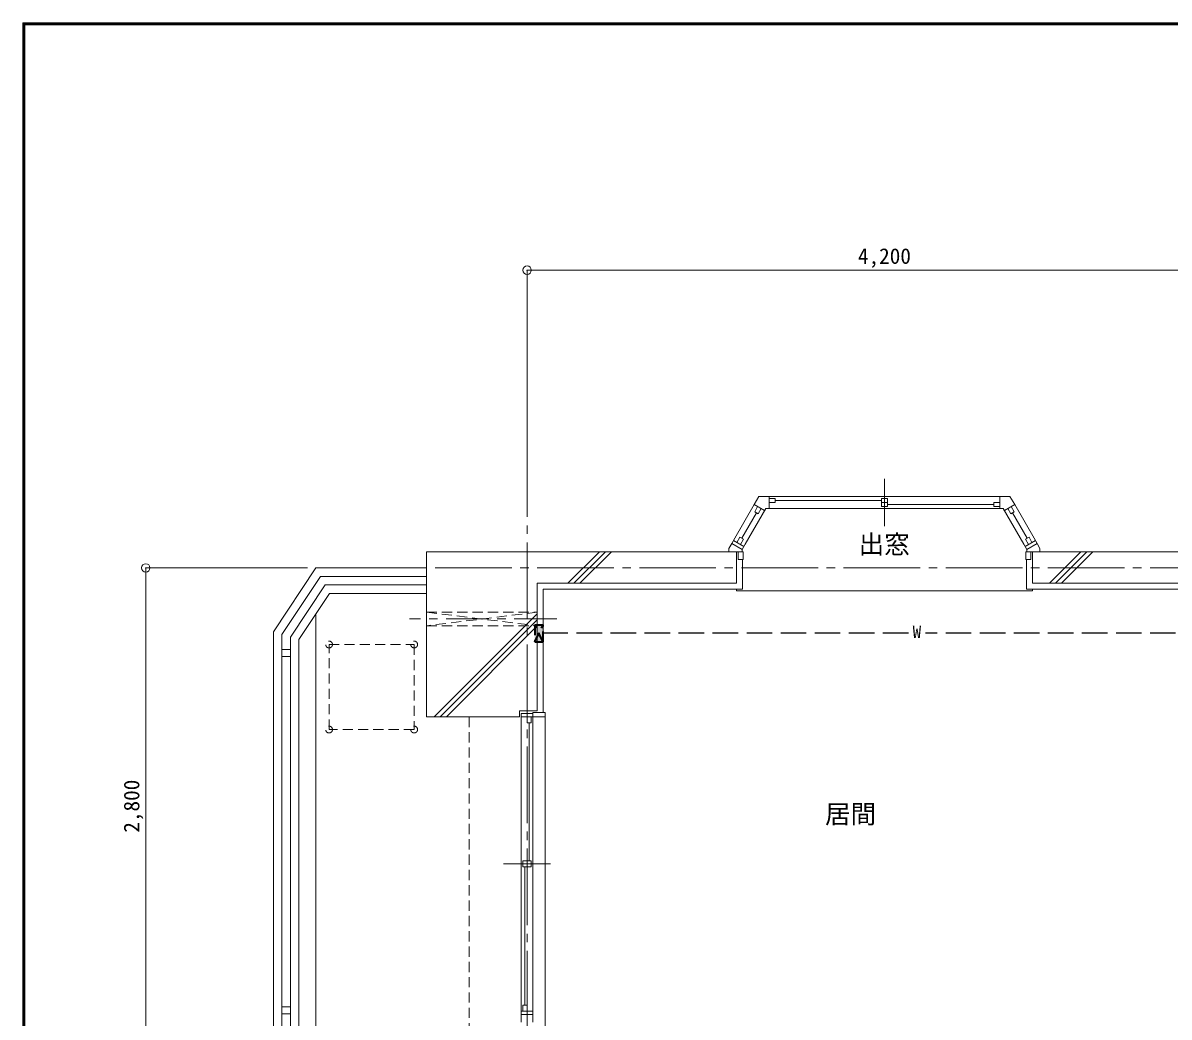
# Model space of a CAD drawing. Units: millimetres at full size, sheet at 1:50. Extents: x -9674 to 9699, y -6794 to 6791.
# Drawn here: x -9674 to -2941, y 948 to 6791 of the extents above; entities that cross this region are included whole.
import ezdxf
from ezdxf.enums import TextEntityAlignment as Align

# ---------------------------------------------------------------- set-up
doc = ezdxf.new("R2010")
doc.units = ezdxf.units.MM
doc.header["$LTSCALE"] = 50
doc.header["$PDMODE"] = 32
doc.header["$PDSIZE"] = 50
for name, pattern in [('CHAIN1', [8, 5, -1, 1, -1]), ('CHAIN2', [12, 9, -1, 1, -1]), ('DASHED1', [1.8, 1.2, -0.6]), ('DASHED3', [4, 3, -1])]:
    doc.linetypes.add(name, pattern=pattern)
for name, color, linetype, lineweight in [('0-0_図面枠', 7, 'Continuous', 9), ('1-0_芯', 134, 'CHAIN2', 9), ('1-1_躯体', 134, 'Continuous', 9), ('1-3_建具', 134, 'Continuous', 9), ('1-6_ﾊﾞﾙｺﾆｰ・階段', 134, 'Continuous', 9), ('1-7_その他', 134, 'DASHED1', 9), ('1-8_ハッチ', 134, 'Continuous', 9), ('1-A_文字', 134, 'Continuous', 9), ('1-B_寸法', 134, 'Continuous', 9), ('1-C_梁', 134, 'DASHED1', 9), ('2-2', 5, 'DASHED3', 25)]:
    doc.layers.add(name, color=color, linetype=linetype, lineweight=lineweight)
doc.styles.add('ＭＳ ゴシック', font='')
doc.styles.get('ＭＳ ゴシック').set_extended_font_data('MS Gothic')

msp = doc.modelspace()

# ---------------------------------------------------------------- linework, layer by layer
at = {"layer": '0-0_図面枠'}
for p, q in [((-9673.92, 6791.43), (-9673.92, -6793.93)), ((-9672.16, 6789.66), (-9672.16, -6792.16)), ((9697.16, 6789.66), (-9672.16, 6789.66)), ((-9670.4, 6787.9), (-9670.4, -6790.4)), ((9695.4, 6787.9), (-9670.4, 6787.9)), ((-9668.64, -6788.64), (-9668.64, 6786.14)), ((-9668.64, 6786.14), (9693.64, 6786.14)), ((-9666.87, 6784.38), (-9666.87, -6786.88)), ((9691.87, 6784.38), (-9666.87, 6784.38)), ((-9665.11, 6782.61), (-9665.11, -6785.11)), ((9690.11, 6782.61), (-9665.11, 6782.61)), ((-9663.35, 6780.85), (-9663.35, -6783.35)), ((9688.35, 6780.85), (-9663.35, 6780.85))]:
    msp.add_line(p, q, dxfattribs=at)
msp.add_lwpolyline([(9698.92, -6793.93), (9698.92, 6791.43), (-9673.92, 6791.43)], dxfattribs=at)
at = {"layer": '1-0_芯'}
for p, q in [((-6712.5, 4337.68), (-6712.5, -3842.32)), ((-8452.5, 3587.68), (8157.5, 3587.68))]:
    msp.add_line(p, q, dxfattribs=at)
at = {"layer": '1-1_躯体'}
for p, q in [((-7302.5, 3682.68), (-7302.5, 2712.68)), ((-7302.5, 3682.68), (-5482, 3682.68)), ((-5482, 3682.68), (-5482, 3497.68)), ((-3743, 3682.68), (-3743, 3497.68)), ((-3743, 3682.68), (-1477.5, 3682.68)), ((-6652.5, 3497.68), (-6652.5, 2747.68)), ((-6652.5, 3497.68), (-5482, 3497.68)), ((-3743, 3497.68), (-1512.5, 3497.68)), ((-7302.5, 2712.68), (-6757.5, 2712.68)), ((-6652.5, 2747.68), (-6757.5, 2747.68)), ((-6757.5, 2747.68), (-6757.5, 2712.68))]:
    msp.add_line(p, q, dxfattribs=at)
at = {"layer": '1-3_建具'}
for p, q in [((-4612.5, 4111.16), (-4612.5, 3834.21)), ((-5349.71, 4007.68), (-5377.42, 3959.69)), ((-5349.71, 4007.68), (-5274.3, 4007.68)), ((-5289.3, 3937.68), (-5289.3, 4007.68)), ((-5254.3, 3996.68), (-5289.3, 3996.68)), ((-5274.3, 4007.68), (-3950.7, 4007.68)), ((-5254.3, 3996.68), (-5254.3, 3972.68)), ((-4630, 3984.68), (-5254.3, 3984.68)), ((-4630, 3948.68), (-4630, 3996.68)), ((-4630, 3996.68), (-4595, 3996.68)), ((-3875.29, 4007.68), (-3950.7, 4007.68)), ((-3935.7, 3937.68), (-3935.7, 4007.68)), ((-3875.29, 4007.68), (-3847.58, 3959.69)), ((-5491.48, 3762.14), (-5377.42, 3959.69)), ((-5364.61, 3911.88), (-5451.17, 3761.96)), ((-5430.86, 3727.14), (-5309.3, 3937.68)), ((-5316.8, 3924.69), (-5377.42, 3959.69)), ((-5375, 3917.88), (-5357.5, 3948.19)), ((-5274.3, 3937.68), (-5309.3, 3937.68)), ((-5254.3, 3972.68), (-5289.3, 3972.68)), ((-5274.3, 3937.68), (-3950.7, 3937.68)), ((-4630, 3972.68), (-4595, 3972.68)), ((-4595, 3960.68), (-3970.7, 3960.68)), ((-3970.7, 3972.68), (-3970.7, 3948.68)), ((-3970.7, 3972.68), (-3935.7, 3972.68)), ((-3970.7, 3948.68), (-3935.7, 3948.68)), ((-3950.7, 3937.68), (-3915.7, 3937.68)), ((-3794.14, 3727.14), (-3915.7, 3937.68)), ((-3908.2, 3924.69), (-3847.58, 3959.69)), ((-3850, 3917.88), (-3867.5, 3948.19)), ((-3860.39, 3911.88), (-3773.83, 3761.96)), ((-3733.52, 3762.14), (-3847.58, 3959.69)), ((-5508.98, 3731.83), (-5491.48, 3762.14)), ((-5438.36, 3714.15), (-5498.98, 3749.15)), ((-5461.56, 3767.96), (-5479.06, 3737.65)), ((-5461.56, 3767.96), (-5440.78, 3755.96)), ((-5440.78, 3755.96), (-5458.28, 3725.65)), ((-5430.86, 3727.14), (-5448.36, 3696.83)), ((-3794.14, 3727.14), (-3776.64, 3696.83)), ((-3786.64, 3714.15), (-3726.02, 3749.15)), ((-3763.44, 3767.96), (-3784.22, 3755.96)), ((-3784.22, 3755.96), (-3766.72, 3725.65)), ((-3716.02, 3731.83), (-3776.64, 3696.83)), ((-3763.44, 3767.96), (-3745.94, 3737.65)), ((-3716.02, 3731.83), (-3733.52, 3762.14)), ((-5472.5, 3682.68), (-5442.5, 3682.68)), ((-5472.5, 3637.68), (-5472.5, 3682.68)), ((-5462.5, 3682.68), (-5447.5, 3682.68)), ((-3782.5, 3637.68), (-3782.5, 3682.68)), ((-3782.5, 3637.68), (-3752.5, 3637.68)), ((-3762.5, 3682.68), (-3777.5, 3682.68)), ((-3776.64, 3696.83), (-3776.64, 3682.68)), ((-3698.86, 3682.68), (-3776.64, 3682.68)), ((-5482, 3462.68), (-5482, 3452.68)), ((-3743, 3452.68), (-5482, 3452.68)), ((-3743, 3462.68), (-3743, 3452.68)), ((-6747.5, 2732.68), (-6747.5, 2697.68)), ((-6747.5, 2732.68), (-6677.5, 2732.68)), ((-6677.5, 2712.68), (-6747.5, 2712.68)), ((-6747.5, 997.68), (-6747.5, 2697.68)), ((-6712.5, 2677.68), (-6712.5, 2712.68)), ((-6688.5, 2677.68), (-6688.5, 2712.68)), ((-6677.5, 2737.68), (-6677.5, 2712.68)), ((-6605.5, 2737.68), (-6677.5, 2737.68)), ((-6677.5, 2697.68), (-6677.5, 2712.68)), ((-6677.5, 997.68), (-6677.5, 2697.68)), ((-6605.5, 2712.68), (-6605.5, -1717.32)), ((-6688.5, 2677.68), (-6712.5, 2677.68)), ((-6700.5, 2677.68), (-6700.5, 1865.18)), ((-6850.98, 1847.68), (-6574.02, 1847.68)), ((-6736.5, 1830.18), (-6736.5, 1865.18)), ((-6688.5, 1830.18), (-6736.5, 1830.18)), ((-6724.5, 1017.68), (-6724.5, 1830.18)), ((-6712.5, 1830.18), (-6712.5, 1865.18)), ((-6736.5, 1017.68), (-6712.5, 1017.68)), ((-6736.5, 1017.68), (-6736.5, 982.68)), ((-6712.5, 1017.68), (-6712.5, 982.68)), ((-6747.5, 917.68), (-6747.5, 997.68)), ((-6677.5, 982.68), (-6747.5, 982.68)), ((-6747.5, 962.68), (-6677.5, 962.68)), ((-6677.5, 997.68), (-6677.5, 917.68))]:
    msp.add_line(p, q, dxfattribs=at)
for points in [[(-4630, 3948.68), (-4595, 3948.68), (-4595, 3996.68)], [(-5375, 3917.88), (-5354.22, 3905.88), (-5336.72, 3936.19)], [(-3850, 3917.88), (-3870.78, 3905.88), (-3888.28, 3936.19)], [(-5508.98, 3731.83), (-5526.14, 3702.1), (-5526.14, 3682.68)], [(-5508.98, 3731.83), (-5448.36, 3696.83), (-5448.36, 3682.68), (-5526.14, 3682.68)], [(-3716.02, 3731.83), (-3698.86, 3702.1), (-3698.86, 3682.68)], [(-5472.5, 3637.68), (-5442.5, 3637.68), (-5442.5, 3682.68)], [(-3752.5, 3637.68), (-3752.5, 3682.68), (-3782.5, 3682.68)], [(-6605.5, 2737.68), (-6605.5, 2712.68), (-6677.5, 2712.68)], [(-6688.5, 1830.18), (-6688.5, 1865.18), (-6736.5, 1865.18)]]:
    msp.add_lwpolyline(points, dxfattribs=at)
at = {"layer": '1-6_ﾊﾞﾙｺﾆｰ・階段'}
for p, q in [((-8202.5, 3211.68), (-7952.5, 3587.68)), ((-7952.5, 3587.68), (-7302.5, 3587.68)), ((-8152.5, 3196.58), (-7925.7, 3537.68)), ((-7925.7, 3537.68), (-7302.5, 3537.68)), ((-8102.5, 3181.47), (-7898.9, 3487.68)), ((-7898.9, 3487.68), (-7302.5, 3487.68)), ((-7872.1, 3437.68), (-7302.5, 3437.68)), ((-7952.5, -2552.32), (-7952.5, 3316.77)), ((-8202.5, -3214.95), (-8202.5, 3211.68)), ((-8152.5, -3214.95), (-8152.5, 3196.58)), ((-8102.5, -3214.95), (-8102.5, 3181.47)), ((-8152.5, 3107.68), (-8102.5, 3107.68)), ((-8152.5, 3067.68), (-8102.5, 3067.68)), ((-8152.5, 1007.68), (-8102.5, 1007.68)), ((-8152.5, 967.68), (-8102.5, 967.68))]:
    msp.add_line(p, q, dxfattribs=at)
msp.add_lwpolyline([(-8052.5, -562.32), (-8052.5, 3166.37), (-7872.1, 3437.68)], dxfattribs=at)
at = {"layer": '1-7_その他'}
for p, q in [((-7302.5, 3327.68), (-6652.5, 3327.68)), ((-7302.5, 3327.68), (-6652.5, 3247.68)), ((-7875.39, 3137.68), (-7375.39, 3137.68)), ((-7875.39, 2637.68), (-7875.39, 3137.68)), ((-7375.39, 3137.68), (-7375.39, 2637.68)), ((-7375.39, 2637.68), (-7875.39, 2637.68))]:
    msp.add_line(p, q, dxfattribs=at)
at = {"layer": '1-7_その他', "linetype": 'CHAIN1'}
msp.add_line((-6537.5, 3287.68), (-7402.5, 3287.68), dxfattribs=at)
at = {"layer": '1-7_その他'}
msp.add_lwpolyline([(-6652.5, 3327.68), (-7302.5, 3247.68), (-6652.5, 3247.68)], dxfattribs=at)
for centre in [(-7875.39, 3137.68), (-7375.39, 3137.68), (-7875.39, 2637.68), (-7375.39, 2637.68)]:
    msp.add_circle(centre, 20, dxfattribs=at)
at = {"layer": '1-8_ハッチ'}
for p, q in [((-6472.17, 3497.68), (-6287.17, 3682.68)), ((-6436.81, 3497.68), (-6251.81, 3682.68)), ((-6401.46, 3497.68), (-6216.46, 3682.68)), ((-5447, 3637.68), (-5447, 3462.68)), ((-3778, 3637.68), (-3778, 3462.68)), ((-3643.74, 3497.68), (-3458.74, 3682.68)), ((-3608.38, 3497.68), (-3423.38, 3682.68)), ((-3573.03, 3497.68), (-3388.03, 3682.68)), ((-6617.5, 3462.68), (-5447, 3462.68)), ((-6617.5, 3462.68), (-6617.5, 2737.68)), ((-3778, 3462.68), (-1507.5, 3462.68)), ((-7257.17, 2712.68), (-6652.5, 3317.35)), ((-7221.81, 2712.68), (-6652.5, 3281.99)), ((-7186.46, 2712.68), (-6652.5, 3246.64))]:
    msp.add_line(p, q, dxfattribs=at)
at = {"layer": '1-B_寸法'}
for p, q in [((-6712.5, 5337.68), (-6712.5, 4337.68)), ((-6712.5, 5337.68), (-2512.5, 5337.68)), ((-8952.5, 3587.68), (-8952.5, 787.68)), ((-8952.5, 3587.68), (-8452.5, 3587.68))]:
    msp.add_line(p, q, dxfattribs=at)
for p in [(-6712.5, 5337.68), (-8952.5, 3587.68)]:
    msp.add_point(p, dxfattribs=at)
at = {"layer": '1-C_梁'}
msp.add_line((-7052.5, 2712.68), (-7052.5, -1717.32), dxfattribs=at)
at = {"layer": '2-2', "color": 4, "linetype": 'DASHED1', "lineweight": 35}
for p, q in [((-6617.5, 3153.56), (-6667.5, 3253.56)), ((-6667.5, 3153.56), (-6617.5, 3253.56)), ((-6667.5, 3253.56), (-6617.5, 3253.56)), ((-6667.5, 3253.56), (-6667.5, 3153.56)), ((-6617.5, 3153.56), (-6617.5, 3253.56)), ((-6667.5, 3153.56), (-6617.5, 3153.56))]:
    msp.add_line(p, q, dxfattribs=at)
at = {"layer": '2-2'}
for p, q in [((-4471.96, 3203.56), (-6617.5, 3203.56)), ((-1902.3, 3203.56), (-4371.96, 3203.56))]:
    msp.add_line(p, q, dxfattribs=at)
at = {"layer": '2-2', "color": 150}
msp.add_solid([(-6667.5, 3153.56), (-6667.5, 3253.56), (-6617.5, 3153.56), (-6617.5, 3253.56)], dxfattribs=at)

# ---------------------------------------------------------------- texts
at = {"layer": '1-A_文字', "style": 'ＭＳ ゴシック'}
for s, p in [('出窓', (-4764.03, 3638.93)), ('居間', (-4961.59, 2053.18))]:
    msp.add_text(s, height=110, dxfattribs=at).set_placement(p, align=Align.BOTTOM_LEFT)
at = {"layer": '1-B_寸法', "style": 'ＭＳ ゴシック'}
msp.add_text('4,200', height=91.64, dxfattribs=at).set_placement((-4768.75, 5347.68), align=Align.BOTTOM_LEFT)
msp.add_text('2,800', height=91.64, rotation=90, dxfattribs=at).set_placement((-8962.5, 2031.43), align=Align.BOTTOM_LEFT)
at = {"layer": '2-2', "color": 7, "style": 'ＭＳ ゴシック'}
msp.add_text('W', height=73.31, dxfattribs=at).set_placement((-4446.96, 3153.56), align=Align.BOTTOM_LEFT)

doc.saveas('drawing.dxf')
